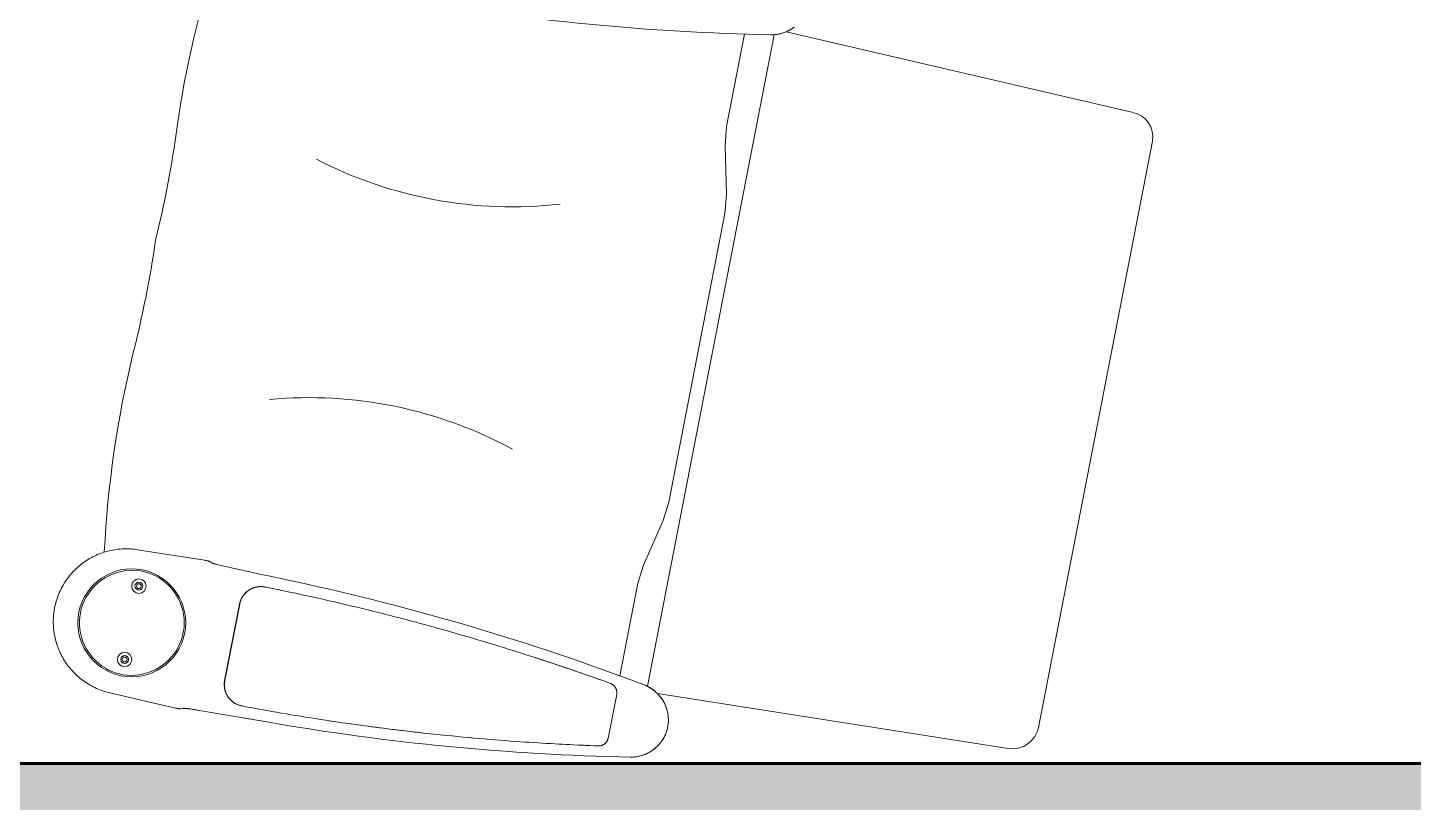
# Model space of a CAD drawing. Header units: inches. Extents: x -2078 to 106214, y -964 to 6385.
# Drawn here: x 37419.39 to 37454.31, y 3831.41 to 3850.95 of the extents above; entities that cross this region are included whole.
import ezdxf

# ---------------------------------------------------------------- set-up
doc = ezdxf.new("R2010")
doc.units = ezdxf.units.IN
doc.header["$MEASUREMENT"] = 0
doc.layers.add('16_dwg _2_', color=8, linetype='Continuous', lineweight=9)
doc.layers.add('A-WALL', color=3, linetype='Continuous', lineweight=40)
doc.layers.add('A-HATCH', color=9, linetype='Continuous')

# ---------------------------------------------------------------- blocks, each defined once
blk = doc.blocks.new('16_dwg _2_-1561311-3-1st Floor - Auditorium')
at = {"color": 254, "lineweight": 9}
for p, q in [((176994.892, 507979.952), (177009.948, 507979.952)), ((176993.897, 507970.36), (176994.223, 507979.299)), ((177010.895, 507970.36), (177010.569, 507979.299)), ((177010.765, 507970.075), (176994.027, 507970.075)), ((176994.155, 507969.342), (176996.531, 507969.342)), ((176992.183, 507968.238), (176992.168, 507968.134)), ((176991.909, 507965.993), (176991.893, 507965.836)), ((176991.651, 507962.51), (176991.645, 507962.363)), ((176991.312, 507960.64), (176991.314, 507960.738)), ((176994.644, 507960.529), (176994.643, 507960.584)), ((176991.304, 507960.257), (176991.305, 507960.305)), ((176991.306, 507960.352), (176991.308, 507960.448)), ((176994.645, 507960.462), (176994.645, 507960.473)), ((176994.647, 507960.2), (176994.647, 507960.253)), ((176991.607, 507960.008), (176991.609, 507959.998)), ((176991.612, 507959.987), (176991.616, 507959.976)), ((176994.634, 507960.017), (176994.636, 507960.025)), ((176991.29, 507959.642), (176991.29, 507959.644)), ((176991.291, 507959.68), (176991.291, 507959.683)), ((176991.709, 507959.798), (176991.71, 507959.797)), ((176991.735, 507959.768), (176991.736, 507959.766)), ((176991.953, 507959.622), (176991.964, 507959.619)), ((176991.974, 507959.615), (176991.984, 507959.612)), ((176991.993, 507959.61), (176992.003, 507959.607)), ((176994.153, 507959.593), (176994.161, 507959.593)), ((176994.215, 507959.602), (176994.225, 507959.604)), ((176994.948, 507959.642), (176994.948, 507959.644)), ((176991.28, 507959.197), (176991.28, 507959.2)), ((176991.22, 507958.581), (176991.22, 507958.583)), ((176991.22, 507958.569), (176991.22, 507958.555)), ((176992.13, 507955.326), (176992.134, 507955.323)), ((176992.142, 507955.314), (176992.141, 507955.315)), ((176992.259, 507955.247), (176992.257, 507955.248)), ((176992.273, 507955.242), (176992.275, 507955.241)), ((176992.299, 507955.226), (176992.297, 507955.227)), ((176992.323, 507955.217), (176992.324, 507955.217)), ((176992.34, 507955.207), (176992.338, 507955.208)), ((176992.381, 507955.188), (176992.378, 507955.189))]:
    blk.add_line(p, q, dxfattribs=at)
at = {"color": 254, "lineweight": 9, "flags": 128}
for points in [[(176994.046, 507969.988), (176994.042, 507970.01), (176994.037, 507970.037), (176994.03, 507970.063), (176994.023, 507970.089), (176994.015, 507970.115), (176994.007, 507970.141), (176993.998, 507970.166), (176993.988, 507970.191), (176993.977, 507970.216), (176993.965, 507970.241), (176993.953, 507970.265), (176993.941, 507970.289), (176993.927, 507970.312), (176993.913, 507970.335), (176993.899, 507970.358), (176993.883, 507970.38), (176993.867, 507970.401), (176993.851, 507970.423), (176993.834, 507970.443), (176993.816, 507970.464), (176993.798, 507970.483), (176993.779, 507970.502), (176993.76, 507970.521), (176993.74, 507970.539), (176993.72, 507970.557), (176993.699, 507970.574), (176993.678, 507970.59), (176993.656, 507970.605), (176993.634, 507970.62), (176993.611, 507970.635), (176993.588, 507970.649), (176993.565, 507970.662), (176993.542, 507970.674), (176993.518, 507970.686), (176993.493, 507970.697), (176993.469, 507970.707), (176993.444, 507970.717), (176993.419, 507970.726), (176993.394, 507970.734), (176993.368, 507970.741), (176993.343, 507970.748), (176993.317, 507970.754), (176993.291, 507970.759), (176993.264, 507970.764), (176993.238, 507970.768), (176993.212, 507970.771), (176993.185, 507970.773), (176993.159, 507970.774), (176993.132, 507970.775), (176993.106, 507970.775), (176993.079, 507970.774), (176993.053, 507970.773), (176993.026, 507970.771), (176993, 507970.768), (176992.974, 507970.764), (176992.948, 507970.759), (176992.922, 507970.754), (176992.896, 507970.748), (176992.87, 507970.741), (176992.844, 507970.734), (176992.819, 507970.726), (176992.794, 507970.717), (176992.769, 507970.707), (176992.745, 507970.697), (176992.72, 507970.686), (176992.697, 507970.674), (176992.673, 507970.662), (176992.65, 507970.648), (176992.627, 507970.635), (176992.604, 507970.62), (176992.582, 507970.605), (176992.561, 507970.59), (176992.539, 507970.573), (176992.519, 507970.556), (176992.498, 507970.539), (176992.479, 507970.521), (176992.459, 507970.502), (176992.44, 507970.483), (176992.422, 507970.463), (176992.405, 507970.443), (176992.387, 507970.422), (176992.371, 507970.401), (176992.355, 507970.379), (176992.34, 507970.357), (176992.325, 507970.335), (176992.311, 507970.312), (176992.298, 507970.288), (176992.285, 507970.264), (176992.273, 507970.24), (176992.261, 507970.216), (176992.251, 507970.191), (176992.241, 507970.166), (176992.232, 507970.14), (176992.223, 507970.115), (176992.215, 507970.089), (176992.208, 507970.063), (176992.202, 507970.036), (176992.196, 507970.01), (176992.192, 507969.988), (176992.197, 507970.015), (176992.203, 507970.041), (176992.209, 507970.067), (176992.217, 507970.093), (176992.224, 507970.119), (176992.233, 507970.144), (176992.242, 507970.17), (176992.252, 507970.195), (176992.263, 507970.219), (176992.275, 507970.244), (176992.287, 507970.268), (176992.3, 507970.291), (176992.313, 507970.314), (176992.327, 507970.337), (176992.342, 507970.36), (176992.357, 507970.382), (176992.373, 507970.403), (176992.39, 507970.424), (176992.407, 507970.445), (176992.424, 507970.465), (176992.443, 507970.485), (176992.461, 507970.504), (176992.481, 507970.522), (176992.5, 507970.54), (176992.521, 507970.557), (176992.541, 507970.574), (176992.563, 507970.59), (176992.584, 507970.606), (176992.606, 507970.621), (176992.629, 507970.635), (176992.651, 507970.649), (176992.675, 507970.662), (176992.698, 507970.674), (176992.722, 507970.686), (176992.746, 507970.697), (176992.771, 507970.707), (176992.795, 507970.716), (176992.82, 507970.725), (176992.846, 507970.733), (176992.871, 507970.741), (176992.897, 507970.747), (176992.922, 507970.753), (176992.948, 507970.759), (176992.974, 507970.763), (176993.001, 507970.767), (176993.027, 507970.77), (176993.053, 507970.772), (176993.08, 507970.774), (176993.106, 507970.774), (176993.132, 507970.774), (176993.159, 507970.774), (176993.185, 507970.772), (176993.212, 507970.77), (176993.238, 507970.767), (176993.264, 507970.763), (176993.29, 507970.759), (176993.316, 507970.753), (176993.342, 507970.747), (176993.367, 507970.741), (176993.393, 507970.733), (176993.418, 507970.725), (176993.443, 507970.716), (176993.468, 507970.707), (176993.492, 507970.697), (176993.516, 507970.686), (176993.54, 507970.674), (176993.564, 507970.662), (176993.587, 507970.649), (176993.61, 507970.635), (176993.632, 507970.621), (176993.654, 507970.606), (176993.676, 507970.59), (176993.697, 507970.574), (176993.718, 507970.557), (176993.738, 507970.54), (176993.758, 507970.522), (176993.777, 507970.504), (176993.796, 507970.485), (176993.814, 507970.465), (176993.832, 507970.445), (176993.849, 507970.424), (176993.865, 507970.403), (176993.881, 507970.382), (176993.897, 507970.36), (176993.911, 507970.337), (176993.925, 507970.314), (176993.939, 507970.291), (176993.952, 507970.268), (176993.964, 507970.244), (176993.975, 507970.219), (176993.986, 507970.195), (176993.996, 507970.17), (176994.005, 507970.144), (176994.014, 507970.119), (176994.022, 507970.093), (176994.029, 507970.067), (176994.036, 507970.041), (176994.041, 507970.015), (176994.046, 507969.988)], [(177011.052, 507970.539), (177011.032, 507970.521), (177011.013, 507970.502), (177010.994, 507970.483), (177010.976, 507970.463), (177010.958, 507970.443), (177010.941, 507970.422), (177010.924, 507970.401), (177010.908, 507970.379), (177010.893, 507970.357), (177010.879, 507970.335), (177010.864, 507970.312), (177010.851, 507970.288), (177010.838, 507970.264), (177010.826, 507970.24), (177010.815, 507970.216), (177010.804, 507970.191), (177010.794, 507970.166), (177010.785, 507970.14), (177010.776, 507970.115), (177010.769, 507970.089), (177010.762, 507970.063), (177010.755, 507970.036), (177010.75, 507970.01), (177010.746, 507969.988), (177010.751, 507970.015), (177010.756, 507970.041), (177010.763, 507970.067), (177010.77, 507970.093), (177010.778, 507970.119), (177010.787, 507970.144), (177010.796, 507970.17), (177010.806, 507970.195), (177010.817, 507970.219), (177010.828, 507970.244), (177010.84, 507970.268), (177010.853, 507970.291), (177010.866, 507970.314), (177010.881, 507970.337), (177010.895, 507970.36), (177010.911, 507970.382), (177010.927, 507970.403), (177010.943, 507970.424), (177010.96, 507970.445), (177010.978, 507970.465), (177010.996, 507970.485), (177011.015, 507970.504), (177011.034, 507970.522)], [(177010.637, 507969.342), (177008.261, 507969.342), (177007.782, 507969.396), (177006.58, 507969.668), (177006.101, 507969.721), (176998.691, 507969.721), (176998.211, 507969.668), (176997.01, 507969.396), (176996.531, 507969.342)], [(176992.318, 507969.15), (176992.301, 507969.039), (176992.303, 507969.051), (176992.318, 507969.143), (176992.318, 507969.15), (176992.319, 507969.159), (176992.321, 507969.169), (176992.324, 507969.178), (176992.327, 507969.187), (176992.33, 507969.196), (176992.333, 507969.205), (176992.337, 507969.214), (176992.341, 507969.222), (176992.346, 507969.231), (176992.351, 507969.239), (176992.356, 507969.247), (176992.361, 507969.255), (176992.367, 507969.262), (176992.373, 507969.27), (176992.379, 507969.277), (176992.386, 507969.284), (176992.393, 507969.29), (176992.4, 507969.297), (176992.407, 507969.303), (176992.415, 507969.309), (176992.423, 507969.314), (176992.431, 507969.319), (176992.439, 507969.324), (176992.448, 507969.328), (176992.456, 507969.333), (176992.465, 507969.336), (176992.474, 507969.34), (176992.483, 507969.343), (176992.492, 507969.346), (176992.501, 507969.348), (176992.51, 507969.35), (176992.52, 507969.352), (176992.529, 507969.353), (176992.539, 507969.354), (176992.548, 507969.355), (176992.558, 507969.355), (176993.681, 507969.355), (176993.69, 507969.355), (176993.7, 507969.354), (176993.709, 507969.353), (176993.719, 507969.352), (176993.728, 507969.35), (176993.737, 507969.348), (176993.747, 507969.346), (176993.756, 507969.343), (176993.765, 507969.34), (176993.774, 507969.336), (176993.782, 507969.333), (176993.791, 507969.328), (176993.799, 507969.324), (176993.808, 507969.319), (176993.816, 507969.314), (176993.823, 507969.309), (176993.831, 507969.303), (176993.838, 507969.297), (176993.846, 507969.29), (176993.852, 507969.284), (176993.859, 507969.277), (176993.865, 507969.27), (176993.872, 507969.262), (176993.877, 507969.255), (176993.883, 507969.247), (176993.888, 507969.239), (176993.893, 507969.231), (176993.897, 507969.222), (176993.901, 507969.214), (176993.905, 507969.205), (176993.909, 507969.196), (176993.912, 507969.187), (176993.915, 507969.178), (176993.917, 507969.169), (176993.919, 507969.159), (176993.921, 507969.15), (176993.932, 507969.079), (176993.949, 507968.969), (176993.926, 507969.11), (176993.921, 507969.143), (176993.921, 507969.15)], [(176992.265, 507968.803), (176992.27, 507968.836), (176992.286, 507968.94), (176992.301, 507969.044), (176992.284, 507968.934), (176992.267, 507968.821), (176992.261, 507968.781), (176992.243, 507968.658), (176992.224, 507968.529), (176992.211, 507968.44), (176992.198, 507968.349), (176992.184, 507968.256), (176992.171, 507968.16), (176992.157, 507968.062), (176992.144, 507967.961), (176992.13, 507967.858), (176992.115, 507967.752), (176992.101, 507967.644), (176992.087, 507967.534), (176992.073, 507967.422), (176992.058, 507967.308), (176992.044, 507967.191), (176992.029, 507967.072), (176992.014, 507966.95), (176992, 507966.825), (176991.985, 507966.697), (176991.97, 507966.566), (176991.955, 507966.434), (176991.941, 507966.3), (176991.926, 507966.166), (176991.912, 507966.031), (176991.898, 507965.896), (176991.885, 507965.76), (176991.871, 507965.622), (176991.858, 507965.482), (176991.844, 507965.336), (176991.855, 507965.443)], [(176994.003, 507968.609), (176993.984, 507968.735), (176993.966, 507968.855), (176993.949, 507968.969), (176993.964, 507968.865)], [(176994.014, 507968.529), (176993.998, 507968.637), (176993.98, 507968.758), (176993.964, 507968.865)], [(176994.003, 507968.609), (176994.022, 507968.478), (176994.035, 507968.388), (176994.047, 507968.301), (176994.063, 507968.183), (176994.081, 507968.055), (176994.094, 507967.963), (176994.107, 507967.865), (176994.121, 507967.758), (176994.138, 507967.638), (176994.124, 507967.745), (176994.11, 507967.85), (176994.103, 507967.902), (176994.089, 507968.004), (176994.075, 507968.103), (176994.062, 507968.2)], [(176994.062, 507968.2), (176994.047, 507968.301), (176994.032, 507968.406), (176994.014, 507968.529)], [(176994.195, 507967.19), (176994.181, 507967.305), (176994.166, 507967.419), (176994.152, 507967.53), (176994.138, 507967.638), (176994.153, 507967.515), (176994.171, 507967.377), (176994.189, 507967.23), (176994.208, 507967.074)], [(176994.253, 507966.705), (176994.238, 507966.829), (176994.224, 507966.952), (176994.209, 507967.072), (176994.195, 507967.19)], [(176994.322, 507966.077), (176994.308, 507966.204), (176994.295, 507966.329), (176994.281, 507966.455), (176994.267, 507966.58), (176994.253, 507966.705)], [(176994.348, 507965.817), (176994.335, 507965.948), (176994.322, 507966.077)], [(176994.401, 507965.265), (176994.388, 507965.406), (176994.375, 507965.545), (176994.362, 507965.682), (176994.348, 507965.817)], [(176991.844, 507965.336), (176991.83, 507965.184), (176991.816, 507965.027), (176991.809, 507964.946), (176991.802, 507964.863), (176991.795, 507964.779), (176991.788, 507964.691), (176991.781, 507964.601), (176991.774, 507964.508), (176991.766, 507964.411), (176991.758, 507964.307), (176991.75, 507964.199), (176991.742, 507964.089), (176991.735, 507963.977), (176991.727, 507963.863), (176991.719, 507963.752), (176991.713, 507963.646), (176991.706, 507963.544), (176991.7, 507963.445), (176991.694, 507963.35), (176991.689, 507963.26), (176991.684, 507963.172), (176991.68, 507963.088), (176991.671, 507962.928), (176991.667, 507962.851), (176991.66, 507962.702), (176991.653, 507962.559), (176991.647, 507962.42), (176991.641, 507962.285), (176991.636, 507962.152), (176991.631, 507962.022), (176991.626, 507961.895), (176991.622, 507961.77), (176991.618, 507961.645), (176991.615, 507961.521), (176991.611, 507961.396), (176991.608, 507961.272), (176991.605, 507961.149), (176991.603, 507961.028), (176991.6, 507960.91), (176991.598, 507960.794), (176991.597, 507960.681), (176991.595, 507960.571), (176991.594, 507960.463), (176991.593, 507960.355), (176991.592, 507960.25), (176991.591, 507960.144), (176991.591, 507960.134), (176991.591, 507960.125), (176991.592, 507960.104), (176991.594, 507960.083), (176991.596, 507960.063), (176991.6, 507960.042), (176991.604, 507960.022), (176991.608, 507960.001), (176991.614, 507959.981), (176991.62, 507959.962), (176991.627, 507959.942), (176991.635, 507959.923), (176991.643, 507959.904), (176991.653, 507959.885), (176991.663, 507959.867), (176991.673, 507959.849), (176991.684, 507959.832), (176991.696, 507959.815), (176991.709, 507959.798), (176991.722, 507959.782), (176991.736, 507959.766), (176991.75, 507959.751), (176991.765, 507959.737), (176991.781, 507959.723), (176991.797, 507959.71), (176991.813, 507959.697), (176991.83, 507959.685), (176991.847, 507959.674), (176991.865, 507959.663), (176991.883, 507959.653), (176991.902, 507959.644), (176991.921, 507959.635), (176991.94, 507959.627), (176991.959, 507959.62), (176991.979, 507959.614), (176991.999, 507959.608), (176992.019, 507959.603), (176992.039, 507959.599), (176992.06, 507959.596), (176992.081, 507959.593), (176992.101, 507959.591), (176992.122, 507959.59), (176992.138, 507959.59), (176994.1, 507959.59), (176994.1, 507959.596)], [(176994.605, 507962.102), (176994.599, 507962.24), (176994.593, 507962.379), (176994.587, 507962.518), (176994.581, 507962.658), (176994.574, 507962.801), (176994.566, 507962.948), (176994.558, 507963.102), (176994.554, 507963.181), (176994.549, 507963.263), (176994.544, 507963.347), (176994.539, 507963.434), (176994.534, 507963.524), (176994.528, 507963.618), (176994.521, 507963.717), (176994.515, 507963.819), (176994.507, 507963.928), (176994.499, 507964.041), (176994.491, 507964.154), (176994.483, 507964.269), (176994.474, 507964.384), (176994.466, 507964.494), (176994.458, 507964.598), (176994.45, 507964.698), (176994.442, 507964.792), (176994.435, 507964.88), (176994.421, 507965.043), (176994.414, 507965.119), (176994.401, 507965.265)], [(176991.814, 507964.993), (176991.804, 507964.872), (176991.795, 507964.763), (176991.787, 507964.664), (176991.777, 507964.545), (176991.769, 507964.441)], [(176991.753, 507964.229), (176991.745, 507964.121), (176991.738, 507964.021), (176991.73, 507963.905), (176991.723, 507963.806), (176991.716, 507963.694), (176991.708, 507963.569), (176991.702, 507963.478), (176991.697, 507963.381)], [(176991.684, 507963.163), (176991.677, 507963.043), (176991.671, 507962.916)], [(176994.635, 507961.051), (176994.633, 507961.173), (176994.63, 507961.299), (176994.626, 507961.427), (176994.623, 507961.557), (176994.619, 507961.691), (176994.614, 507961.827), (176994.61, 507961.964), (176994.605, 507962.102)], [(176994.64, 507960.813), (176994.638, 507960.93), (176994.635, 507961.051)], [(176991.279, 507959.166), (176991.281, 507959.263), (176991.285, 507959.408), (176991.294, 507959.806), (176991.299, 507960.026), (176991.316, 507960.883)], [(176994.641, 507960.058), (176994.643, 507960.065), (176994.643, 507960.073), (176994.644, 507960.08), (176994.645, 507960.087), (176994.646, 507960.094), (176994.646, 507960.1), (176994.646, 507960.107), (176994.647, 507960.113), (176994.647, 507960.125), (176994.647, 507960.144), (176994.647, 507960.137), (176994.647, 507960.144), (176994.647, 507960.253), (176994.646, 507960.362), (176994.645, 507960.473), (176994.643, 507960.584), (176994.642, 507960.697), (176994.64, 507960.813)], [(176994.922, 507960.883), (176994.936, 507960.211), (176994.941, 507959.937), (176994.945, 507959.764), (176994.956, 507959.298)], [(176991.591, 507960.129), (176991.592, 507960.111), (176991.594, 507960.093), (176991.595, 507960.076), (176991.598, 507960.058), (176991.601, 507960.04), (176991.605, 507960.022), (176991.609, 507960.005), (176991.614, 507959.987), (176991.619, 507959.97), (176991.625, 507959.953), (176991.632, 507959.937), (176991.639, 507959.92), (176991.647, 507959.904), (176991.655, 507959.888), (176991.663, 507959.872), (176991.673, 507959.856), (176991.682, 507959.841), (176991.693, 507959.826), (176991.703, 507959.812), (176991.714, 507959.798), (176991.726, 507959.784), (176991.738, 507959.771), (176991.75, 507959.758), (176991.763, 507959.745), (176991.777, 507959.733), (176991.79, 507959.721), (176991.804, 507959.71), (176991.819, 507959.699), (176991.834, 507959.689), (176991.849, 507959.679), (176991.864, 507959.67), (176991.88, 507959.661), (176991.896, 507959.653), (176991.912, 507959.645), (176991.928, 507959.638), (176991.945, 507959.632), (176991.962, 507959.626), (176991.979, 507959.62), (176991.996, 507959.615), (176992.014, 507959.611), (176992.031, 507959.607), (176992.049, 507959.604), (176992.067, 507959.601), (176992.085, 507959.599), (176992.102, 507959.598), (176992.12, 507959.597), (176992.138, 507959.596), (176994.1, 507959.596), (176994.118, 507959.597), (176994.136, 507959.598), (176994.154, 507959.599), (176994.172, 507959.601), (176994.19, 507959.604), (176994.207, 507959.607), (176994.225, 507959.611), (176994.242, 507959.615), (176994.259, 507959.62), (176994.277, 507959.626), (176994.293, 507959.632), (176994.31, 507959.638), (176994.327, 507959.645), (176994.343, 507959.653), (176994.359, 507959.661), (176994.374, 507959.67), (176994.39, 507959.679), (176994.405, 507959.689), (176994.42, 507959.699), (176994.434, 507959.71), (176994.448, 507959.721), (176994.462, 507959.733), (176994.475, 507959.745), (176994.488, 507959.758), (176994.5, 507959.771), (176994.513, 507959.784), (176994.524, 507959.798), (176994.535, 507959.812), (176994.546, 507959.826), (176994.556, 507959.841), (176994.566, 507959.856), (176994.575, 507959.872), (176994.584, 507959.888), (176994.592, 507959.904), (176994.599, 507959.92), (176994.607, 507959.936), (176994.613, 507959.953), (176994.619, 507959.97), (176994.625, 507959.987), (176994.629, 507960.005), (176994.634, 507960.022), (176994.637, 507960.04), (176994.64, 507960.058), (176994.643, 507960.075), (176994.645, 507960.093), (176994.646, 507960.111), (176994.647, 507960.129), (176994.647, 507960.125), (176994.646, 507960.104), (176994.645, 507960.083), (176994.642, 507960.062), (176994.639, 507960.042), (176994.635, 507960.021), (176994.63, 507960.001), (176994.624, 507959.981), (176994.618, 507959.961), (176994.611, 507959.942), (176994.603, 507959.922), (176994.595, 507959.903), (176994.586, 507959.885), (176994.576, 507959.867), (176994.565, 507959.849), (176994.554, 507959.831), (176994.542, 507959.814), (176994.529, 507959.798), (176994.516, 507959.782), (176994.502, 507959.766), (176994.488, 507959.751), (176994.473, 507959.737), (176994.457, 507959.723), (176994.442, 507959.71), (176994.425, 507959.697), (176994.408, 507959.685), (176994.391, 507959.674), (176994.373, 507959.663), (176994.355, 507959.653), (176994.336, 507959.644), (176994.317, 507959.635), (176994.298, 507959.627), (176994.279, 507959.62), (176994.259, 507959.614), (176994.239, 507959.608), (176994.219, 507959.603), (176994.199, 507959.599), (176994.178, 507959.596), (176994.158, 507959.593), (176994.137, 507959.591), (176994.116, 507959.59), (176994.1, 507959.59), (176994.107, 507959.59), (176994.115, 507959.59), (176994.122, 507959.59)], [(176991.619, 507959.964), (176991.623, 507959.952), (176991.628, 507959.94)], [(176991.633, 507959.927), (176991.639, 507959.914), (176991.645, 507959.9)], [(176991.652, 507959.886), (176991.66, 507959.872), (176991.668, 507959.857), (176991.678, 507959.842), (176991.688, 507959.827), (176991.698, 507959.812)], [(176994.541, 507959.813), (176994.551, 507959.827), (176994.56, 507959.84), (176994.568, 507959.853), (176994.576, 507959.866), (176994.583, 507959.879), (176994.589, 507959.891), (176994.595, 507959.903), (176994.6, 507959.915), (176994.605, 507959.927)], [(176994.61, 507959.938), (176994.614, 507959.949), (176994.617, 507959.959), (176994.621, 507959.969), (176994.624, 507959.979), (176994.627, 507959.989), (176994.629, 507959.998), (176994.632, 507960.008)], [(176994.637, 507960.034), (176994.639, 507960.042), (176994.64, 507960.05)], [(176994.647, 507960.13), (176994.647, 507960.134), (176994.647, 507960.137)], [(176991.749, 507959.753), (176991.762, 507959.74), (176991.777, 507959.727), (176991.791, 507959.715), (176991.805, 507959.703), (176991.819, 507959.693), (176991.833, 507959.683)], [(176991.846, 507959.675), (176991.859, 507959.667), (176991.872, 507959.659), (176991.884, 507959.653)], [(176991.897, 507959.646), (176991.909, 507959.641), (176991.92, 507959.635), (176991.932, 507959.631), (176991.943, 507959.626)], [(176992.012, 507959.605), (176992.021, 507959.603), (176992.029, 507959.601), (176992.038, 507959.599), (176992.046, 507959.598)], [(176992.054, 507959.597), (176992.061, 507959.595), (176992.069, 507959.594), (176992.076, 507959.594), (176992.083, 507959.593), (176992.09, 507959.592), (176992.097, 507959.592), (176992.103, 507959.591), (176992.11, 507959.591)], [(176994.13, 507959.591), (176994.138, 507959.591), (176994.145, 507959.592)], [(176994.17, 507959.594), (176994.178, 507959.596), (176994.187, 507959.597), (176994.196, 507959.598), (176994.205, 507959.6)], [(176994.235, 507959.607), (176994.246, 507959.61), (176994.257, 507959.613), (176994.269, 507959.617), (176994.281, 507959.621)], [(176994.293, 507959.625), (176994.306, 507959.63), (176994.319, 507959.636)], [(176994.332, 507959.642), (176994.346, 507959.648), (176994.36, 507959.656), (176994.375, 507959.664)], [(176994.39, 507959.673), (176994.405, 507959.683), (176994.42, 507959.693), (176994.435, 507959.704), (176994.45, 507959.716), (176994.464, 507959.729), (176994.479, 507959.742), (176994.493, 507959.756), (176994.506, 507959.77), (176994.518, 507959.784), (176994.53, 507959.799)], [(176994.955, 507959.335), (176994.956, 507959.298), (176994.971, 507958.862), (176994.973, 507958.835), (176994.974, 507958.823), (176994.975, 507958.811), (176994.976, 507958.8), (176994.976, 507958.79), (176994.977, 507958.781), (176994.978, 507958.772), (176994.979, 507958.764), (176994.98, 507958.757), (176994.981, 507958.75), (176994.981, 507958.744), (176994.982, 507958.738), (176994.983, 507958.733), (176994.984, 507958.729), (176994.984, 507958.725), (176994.985, 507958.723), (176994.985, 507958.72), (176994.986, 507958.719), (176995.007, 507958.66), (176995.013, 507958.644), (176995.015, 507958.637), (176995.014, 507958.642), (176995.013, 507958.644), (176995.014, 507958.642), (176995.014, 507958.64), (176995.015, 507958.638), (176995.015, 507958.637), (176995.016, 507958.635), (176995.016, 507958.634), (176995.016, 507958.632), (176995.017, 507958.631), (176995.017, 507958.629), (176995.017, 507958.628), (176995.017, 507958.627), (176995.017, 507958.626), (176995.017, 507958.624), (176995.018, 507958.623), (176995.018, 507958.622), (176995.018, 507958.621), (176995.018, 507958.62), (176995.018, 507958.618), (176995.018, 507958.617), (176995.018, 507958.616), (176995.018, 507958.607), (176995.018, 507958.604), (176995.019, 507958.596)], [(176991.225, 507958.642), (176991.224, 507958.638), (176991.223, 507958.635), (176991.222, 507958.631), (176991.222, 507958.627), (176991.221, 507958.623), (176991.221, 507958.619), (176991.249, 507958.694), (176991.249, 507958.697), (176991.249, 507958.701), (176991.249, 507958.705), (176991.25, 507958.709), (176991.251, 507958.713), (176991.252, 507958.717), (176991.253, 507958.719), (176991.256, 507958.729), (176991.258, 507958.74), (176991.259, 507958.751), (176991.26, 507958.764), (176991.261, 507958.777), (176991.263, 507958.792), (176991.264, 507958.808), (176991.265, 507958.825), (176991.266, 507958.843), (176991.267, 507958.862), (176991.269, 507958.904), (176991.268, 507958.877), (176991.266, 507958.848), (176991.265, 507958.823), (176991.264, 507958.811), (176991.263, 507958.8), (176991.262, 507958.79), (176991.261, 507958.781), (176991.26, 507958.772), (176991.26, 507958.764), (176991.259, 507958.756), (176991.258, 507958.75), (176991.257, 507958.744), (176991.256, 507958.738), (176991.256, 507958.733), (176991.255, 507958.729), (176991.254, 507958.725), (176991.254, 507958.722), (176991.253, 507958.72), (176991.253, 507958.719), (176991.225, 507958.644), (176991.225, 507958.642), (176991.224, 507958.64), (176991.224, 507958.639), (176991.223, 507958.637), (176991.223, 507958.636), (176991.223, 507958.634), (176991.222, 507958.633), (176991.222, 507958.631), (176991.222, 507958.63), (176991.222, 507958.629), (176991.221, 507958.628), (176991.221, 507958.627), (176991.221, 507958.626), (176991.221, 507958.624), (176991.221, 507958.623), (176991.221, 507958.622), (176991.221, 507958.617), (176991.221, 507958.616), (176991.221, 507958.615), (176991.221, 507958.614), (176991.221, 507958.613), (176991.22, 507958.611), (176991.22, 507958.61), (176991.22, 507958.608), (176991.22, 507958.606), (176991.22, 507958.602), (176991.22, 507958.604), (176991.22, 507958.608), (176991.22, 507958.605), (176991.22, 507958.598), (176991.22, 507958.602), (176991.22, 507958.593), (176991.22, 507958.598), (176991.22, 507958.587), (176991.22, 507958.589), (176991.22, 507958.578), (176991.22, 507958.569)], [(176991.22, 507958.616), (176991.22, 507958.617), (176991.221, 507958.618), (176991.221, 507958.619), (176991.221, 507958.62), (176991.221, 507958.621)], [(176991.22, 507958.611), (176991.22, 507958.613), (176991.22, 507958.616)], [(176995.018, 507958.56), (176995.018, 507958.546), (176995.018, 507958.531), (176995.017, 507958.516), (176994.958, 507956.808), (176994.956, 507956.768), (176994.953, 507956.723), (176994.948, 507956.679), (176994.943, 507956.634), (176994.937, 507956.589), (176994.929, 507956.545), (176994.921, 507956.501), (176994.911, 507956.457), (176994.9, 507956.413), (176994.889, 507956.37), (176994.876, 507956.327), (176994.862, 507956.284), (176994.847, 507956.242), (176994.831, 507956.199), (176994.814, 507956.158), (176994.796, 507956.117), (176994.777, 507956.076), (176994.757, 507956.036), (176994.736, 507955.996), (176994.714, 507955.956), (176994.691, 507955.918), (176994.668, 507955.88), (176994.643, 507955.842), (176994.617, 507955.805), (176994.591, 507955.769), (176994.563, 507955.733), (176994.535, 507955.698), (176994.506, 507955.664), (176994.476, 507955.63), (176994.445, 507955.598), (176994.413, 507955.566), (176994.381, 507955.534), (176994.348, 507955.504), (176994.314, 507955.474), (176994.279, 507955.445), (176994.244, 507955.417), (176994.208, 507955.39), (176994.172, 507955.364), (176994.134, 507955.339), (176994.097, 507955.315), (176994.058, 507955.291), (176994.019, 507955.269), (176993.98, 507955.247), (176993.94, 507955.227), (176993.899, 507955.207), (176993.858, 507955.188), (176993.817, 507955.171), (176993.775, 507955.154), (176993.733, 507955.139), (176993.69, 507955.124), (176993.647, 507955.111), (176993.604, 507955.099), (176993.56, 507955.087), (176993.517, 507955.077), (176993.473, 507955.068), (176993.428, 507955.06), (176993.384, 507955.053), (176993.339, 507955.047), (176993.294, 507955.042), (176993.25, 507955.038), (176993.205, 507955.036), (176993.16, 507955.034), (176993.119, 507955.034), (176993.079, 507955.034), (176993.034, 507955.036), (176992.989, 507955.038), (176992.944, 507955.042), (176992.9, 507955.047), (176992.855, 507955.053), (176992.811, 507955.06), (176992.766, 507955.068), (176992.722, 507955.077), (176992.678, 507955.087), (176992.635, 507955.098), (176992.592, 507955.111), (176992.549, 507955.124), (176992.506, 507955.139), (176992.464, 507955.154), (176992.422, 507955.171), (176992.381, 507955.188), (176992.34, 507955.207), (176992.299, 507955.226), (176992.259, 507955.247), (176992.22, 507955.268), (176992.181, 507955.291), (176992.142, 507955.314), (176992.104, 507955.339), (176992.067, 507955.364), (176992.031, 507955.39), (176991.995, 507955.417), (176991.959, 507955.445), (176991.925, 507955.474), (176991.891, 507955.504), (176991.858, 507955.534), (176991.825, 507955.565), (176991.794, 507955.597), (176991.763, 507955.63), (176991.733, 507955.664), (176991.704, 507955.698), (176991.676, 507955.733), (176991.648, 507955.768), (176991.622, 507955.805), (176991.596, 507955.842), (176991.571, 507955.879), (176991.547, 507955.917), (176991.524, 507955.956), (176991.503, 507955.995), (176991.482, 507956.035), (176991.462, 507956.075), (176991.443, 507956.116), (176991.425, 507956.157), (176991.408, 507956.199), (176991.392, 507956.241), (176991.377, 507956.284), (176991.363, 507956.326), (176991.35, 507956.369), (176991.338, 507956.413), (176991.327, 507956.457), (176991.318, 507956.5), (176991.309, 507956.545), (176991.302, 507956.589), (176991.295, 507956.633), (176991.29, 507956.678), (176991.286, 507956.723), (176991.283, 507956.768), (176991.281, 507956.808), (176991.221, 507958.51), (176991.221, 507958.526), (176991.221, 507958.541), (176991.22, 507958.555)], [(176991.249, 507958.694), (176991.25, 507958.698), (176991.252, 507958.704), (176991.253, 507958.711), (176991.255, 507958.72)], [(176995.018, 507958.616), (176995.018, 507958.615), (176995.018, 507958.613), (176995.018, 507958.61)], [(176995.019, 507958.596), (176995.018, 507958.59), (176995.019, 507958.592), (176995.018, 507958.584), (176995.019, 507958.586)], [(176995.019, 507958.578), (176995.018, 507958.581), (176995.019, 507958.583), (176995.018, 507958.569), (176995.018, 507958.56)], [(176991.842, 507956.658), (176991.843, 507956.653), (176991.844, 507956.65), (176991.845, 507956.648), (176991.846, 507956.643), (176991.847, 507956.64), (176991.849, 507956.635), (176991.849, 507956.633), (176991.851, 507956.629), (176991.851, 507956.627), (176991.852, 507956.625), (176991.853, 507956.623), (176991.853, 507956.622), (176991.854, 507956.62), (176991.854, 507956.619), (176991.855, 507956.617), (176991.855, 507956.616), (176991.856, 507956.615), (176991.856, 507956.615), (176991.86, 507956.608)], [(176991.86, 507956.608), (176991.866, 507956.596), (176991.87, 507956.588), (176991.866, 507956.596)], [(176992.177, 507955.296), (176992.18, 507955.295), (176992.179, 507955.292)], [(176992.227, 507955.267), (176992.22, 507955.268), (176992.218, 507955.269)]]:
    blk.add_lwpolyline(points, dxfattribs=at)
blk.add_lwpolyline([(176991.277, 507959.108), (176991.279, 507959.166), (176991.276, 507959.081), (176991.274, 507959.031), (176991.273, 507958.986), (176991.271, 507958.946), (176991.27, 507958.909), (176991.271, 507958.949), (176991.273, 507958.998), (176991.275, 507959.051)], close=True, dxfattribs=at)
at = {"color": 254, "lineweight": 9}
for centre, radius in [((176993.119, 507957.015), 1.36), ((176992.177, 507957.015), 0.182), ((176992.177, 507957.015), 0.0988), ((176994.062, 507957.015), 0.182), ((176994.062, 507957.015), 0.0988), ((176992.177, 507957.015), 0.0608), ((176994.062, 507957.015), 0.0608)]:
    blk.add_circle(centre, radius, dxfattribs=at)
for centre, radius, start, end in [((176994.899, 507979.276), 0.676, 89.3877, 178.035), ((177009.925, 507979.31), 0.643, 0.8358, 87.9819), ((177051.996, 507959.642), 60.693, 170.18515, 178.82805), ((176934.242, 507959.642), 60.693, 1.17195, 9.81485), ((177070.55, 507959.642), 60.693, 170.18515, 178.82805), ((176989.012, 507962.371), 10.732, 343.6546, 17.4805), ((177015.78, 507962.371), 10.732, 162.5195, 196.3454), ((176993.122, 507957.011), 1.325, 15.8345, 160.9722), ((176993.057, 507957.007), 1.265, 159.8381, 195.9948), ((176993.181, 507957.024), 1.265, 339.8381, 15.9948), ((176993.119, 507957.015), 1.32, 198.8889, 341.1111), ((176998.567, 507982.731), 27.008, 261.8458, 272.5785), ((177001.35, 507928.42), 27.375, 87.1699, 93.2844), ((177004.059, 507929.847), 25.95, 86.5476, 92.9981), ((177006.885, 507979.015), 23.299, 266.8913, 277.9044)]:
    blk.add_arc(centre, radius, start, end, dxfattribs=at)
blk = doc.blocks.new('W3RFVW29R')
at = {"layer": '16_dwg _2_', "color": 250, "extrusion": (0, 0, -1), "zscale": -1, "rotation": 100.9999999999999}
blk.add_blockref('16_dwg _2_-1561311-3-1st Floor - Auditorium', (523620.158, -73015.302), dxfattribs=at)

msp = doc.modelspace()

# ---------------------------------------------------------------- hatches: boundary and pattern name
at = {"layer": 'A-HATCH'}
h = msp.add_hatch(color=256, dxfattribs=at)
h.dxf.hatch_style = 1
edge = h.paths.add_edge_path()
edge.add_line((37697.386, 3740.272), (37697.386, 3764.388))
edge.add_line((37697.386, 3764.388), (37679.386, 3764.388))
edge.add_line((37679.386, 3764.388), (37679.386, 3830.388))
edge.add_line((37679.386, 3830.388), (37657.386, 3830.388))
edge.add_line((37657.386, 3830.388), (37657.386, 3820.388))
edge.add_line((37657.386, 3820.388), (37669.386, 3820.388))
edge.add_line((37669.386, 3820.388), (37669.386, 3766.749))
edge.add_line((37669.386, 3766.749), (37614.416, 3711.779))
edge.add_line((37614.416, 3711.779), (37569.076, 3709.64))
edge.add_line((37569.076, 3709.64), (37569.076, 3691.388))
edge.add_line((37569.076, 3691.388), (37311.386, 3691.388))
edge.add_line((37311.386, 3691.388), (37311.386, 3820.388))
edge.add_line((37311.386, 3820.388), (37568.386, 3820.388))
edge.add_line((37568.386, 3820.388), (37568.386, 3796.388))
edge.add_line((37568.386, 3796.388), (37573.386, 3796.388))
edge.add_line((37573.386, 3796.388), (37573.386, 3820.388))
edge.add_line((37573.386, 3820.388), (37621.386, 3820.388))
edge.add_line((37621.386, 3820.388), (37621.386, 3830.388))
edge.add_line((37621.386, 3830.388), (37607.386, 3830.388))
edge.add_line((37607.386, 3830.388), (37607.386, 3968.394))
edge.add_line((37607.386, 3968.394), (37594.386, 3968.394))
edge.add_line((37594.386, 3968.394), (37594.386, 3832.388))
edge.add_line((37594.386, 3832.388), (37301.136, 3832.388))
edge.add_line((37301.136, 3832.388), (37301.136, 3820.388))
edge.add_line((37301.136, 3820.388), (37304.386, 3820.388))
edge.add_line((37304.386, 3820.388), (37304.386, 3672.388))
edge.add_line((37304.386, 3672.388), (37594.167, 3672.388))
edge.add_line((37594.167, 3672.388), (37594.167, 3652.56))
edge.add_line((37594.167, 3652.56), (37599.167, 3652.56))
edge.add_line((37599.167, 3652.56), (37599.167, 3662.56))
edge.add_line((37599.167, 3662.56), (37615.167, 3662.56))
edge.add_arc((37718.338, 3641.145), 105.37, 165.48193, 168.2739, ccw=False)
edge.add_arc((37718.338, 3641.145), 105.37, 109.82171, 165.48193, ccw=False)
edge.add_line((37682.607, 3740.272), (37697.386, 3740.272))

# ---------------------------------------------------------------- linework, layer by layer
at = {"layer": 'A-WALL', "lineweight": 60}
msp.add_lwpolyline([(37311.386, 3820.388), (37568.386, 3820.388), (37568.386, 3796.388), (37573.386, 3796.388), (37573.386, 3820.388), (37621.386, 3820.388), (37621.386, 3830.388), (37607.386, 3830.388), (37607.386, 3968.394), (37594.386, 3968.394), (37594.386, 3832.388), (37301.136, 3832.388)], dxfattribs=at)

# ---------------------------------------------------------------- block references
at = {"layer": 'A-HATCH'}
msp.add_blockref('W3RFVW29R', (28645.88, 32.751), dxfattribs=at)

doc.saveas('drawing.dxf')
